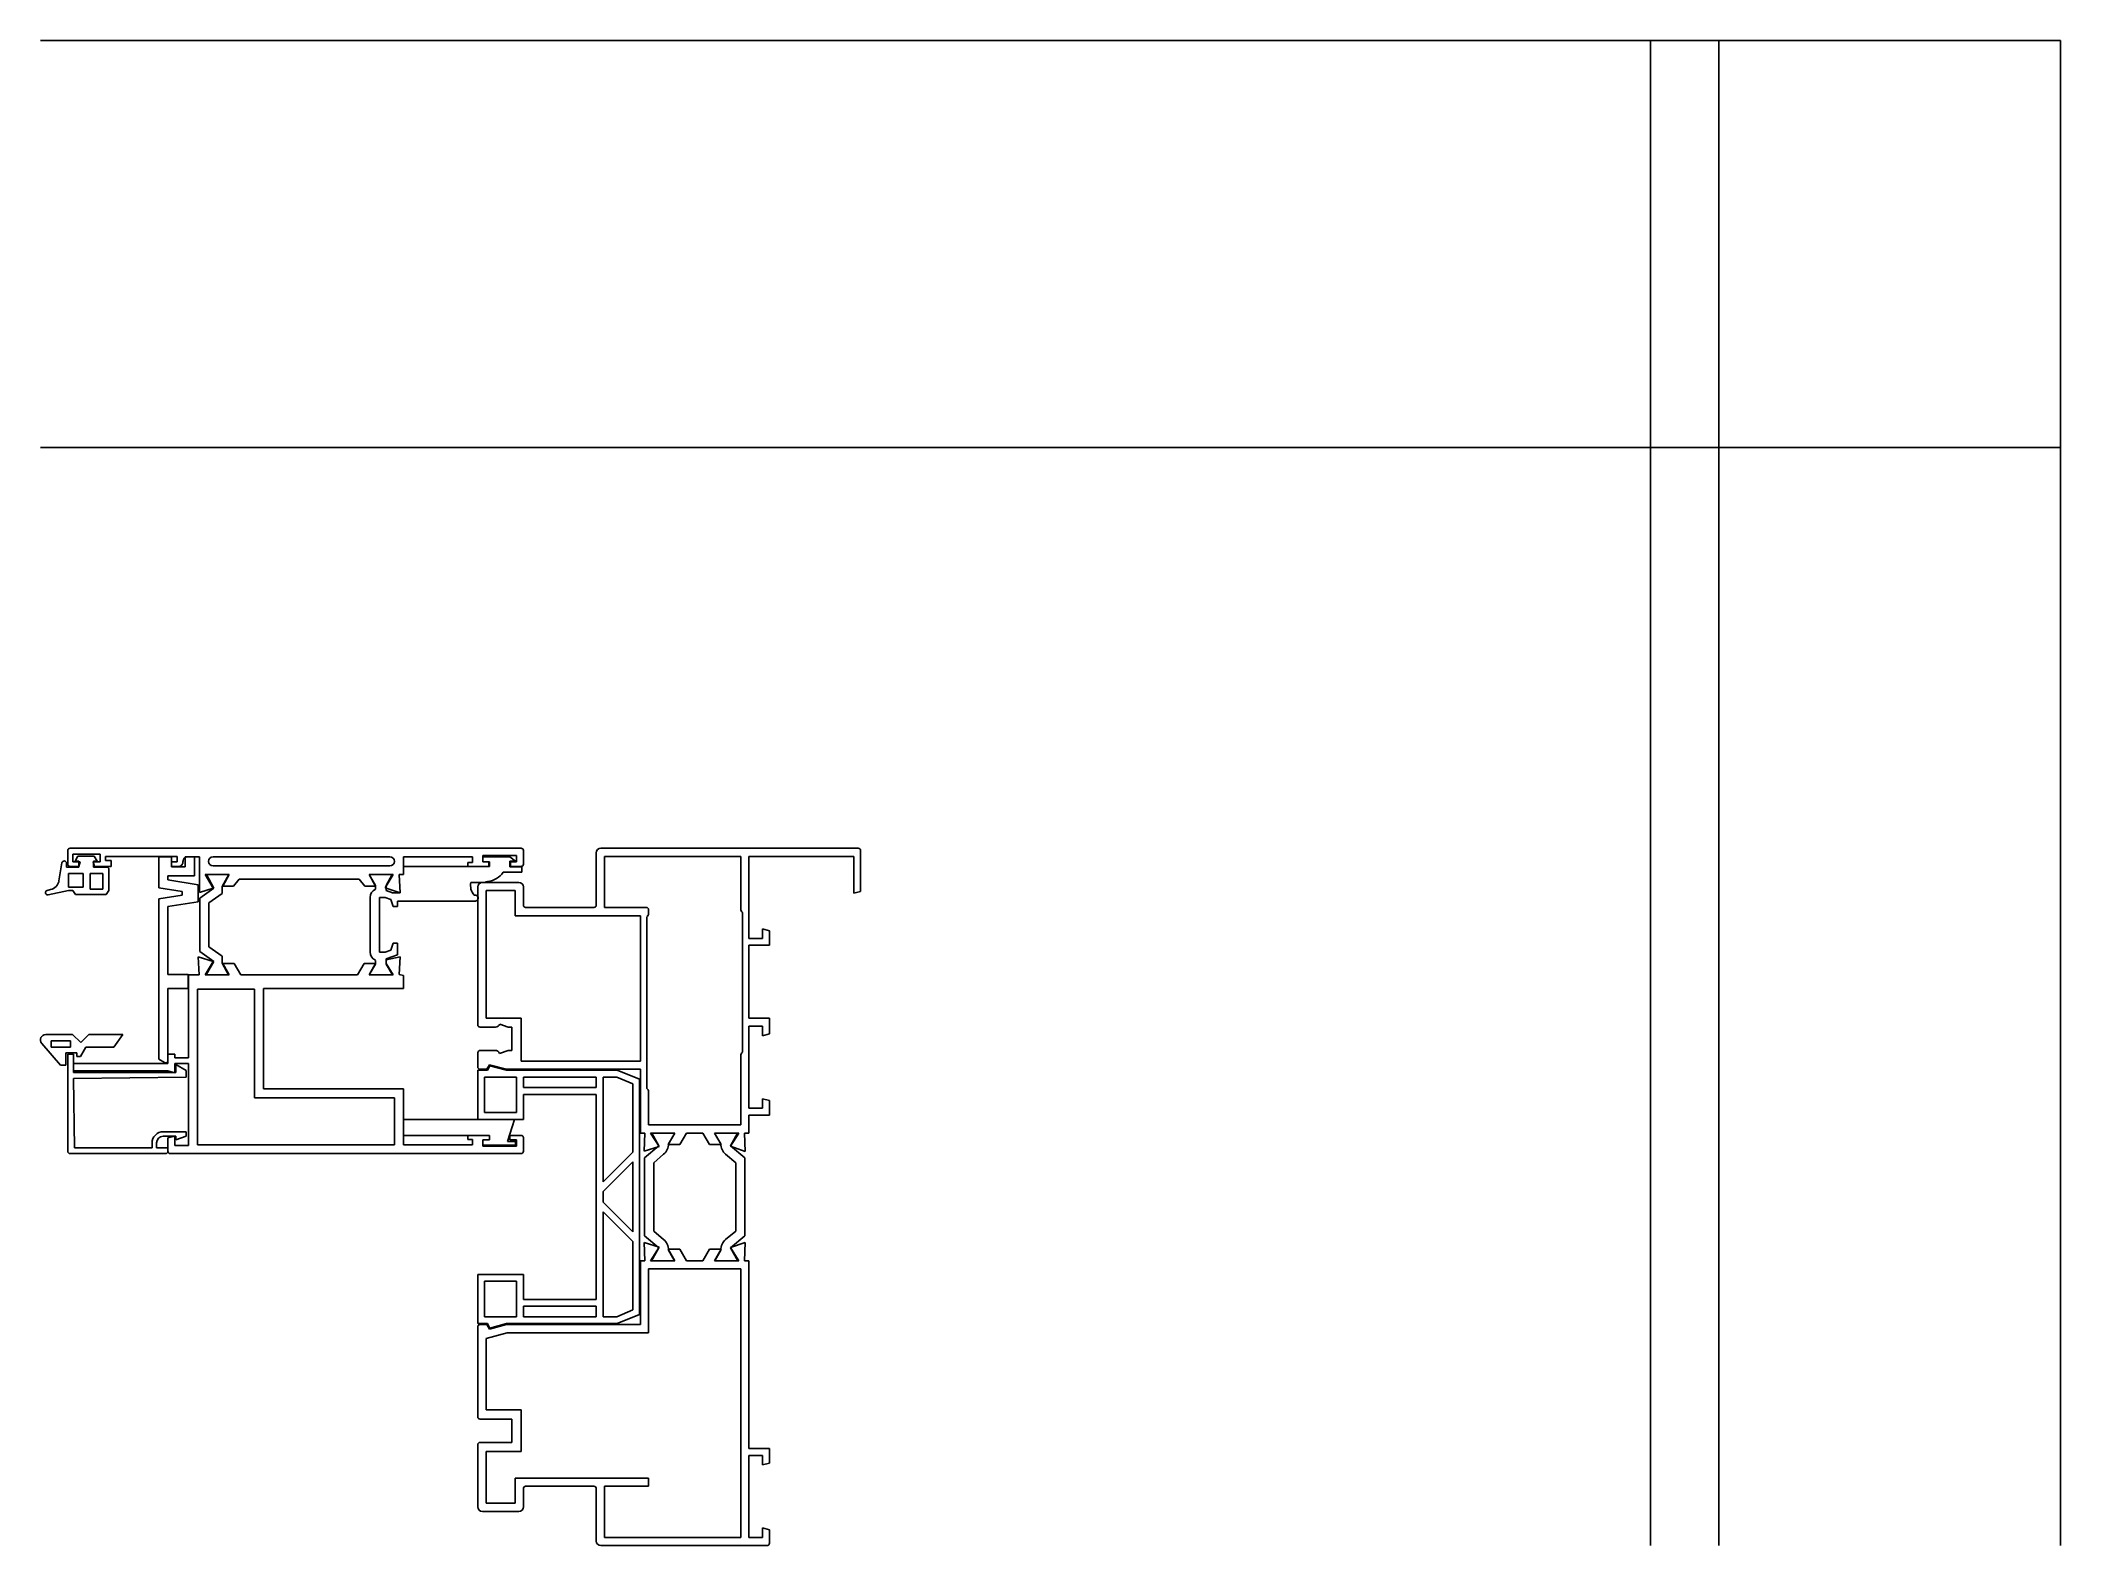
# Model space of a CAD drawing. Extents: x -368 to 75, y -241 to 89.
import ezdxf

# ---------------------------------------------------------------- set-up
doc = ezdxf.new("R2010")
doc.units = 0
doc.layers.get('0').update_dxf_attribs({"linetype": 'CONTINUOUS'})

msp = doc.modelspace()

# ---------------------------------------------------------------- linework, layer by layer
at = {"linetype": 'CONTINUOUS'}
for p, q in [((75, 89.3), (-368.39, 89.3)), ((-15, -240.93), (-15, 89.3)), ((0, 89.3), (0, -240.93)), ((75, 89.3), (75, -240.93)), ((75, 0), (-368.39, 0)), ((-362.39, -88.43), (-362.39, -91.43)), ((-262.89, -87.93), (-361.89, -87.93)), ((-262.39, -91.43), (-262.39, -88.43)), ((-188.89, -87.93), (-245.39, -87.93)), ((-188.39, -97.42), (-188.39, -88.43)), ((-363.69, -91.16), (-364.31, -95.12)), ((-362.64, -92.09), (-362.64, -91.24)), ((-359.95, -92.09), (-362.64, -92.09)), ((-361.89, -91.93), (-359.95, -91.93)), ((-361.24, -90.93), (-361.24, -89.23)), ((-361.24, -89.23), (-355.24, -89.23)), ((-359.68, -90.93), (-361.24, -90.93)), ((-360.14, -89.69), (-360.75, -90.79)), ((-360.75, -90.79), (-359.95, -90.79)), ((-356.57, -89.69), (-360.14, -89.69)), ((-359.95, -90.79), (-359.95, -92.09)), ((-359.95, -91.93), (-359.68, -90.93)), ((-355.24, -90.93), (-356.81, -90.93)), ((-356.81, -90.93), (-356.54, -91.93)), ((-356.75, -92.09), (-356.75, -90.79)), ((-356.75, -90.79), (-355.95, -90.79)), ((-353.89, -92.09), (-356.75, -92.09)), ((-355.95, -90.79), (-356.57, -89.69)), ((-356.54, -91.93), (-352.89, -91.93)), ((-355.24, -89.23), (-355.24, -90.93)), ((-354.09, -90.63), (-354.09, -89.73)), ((-354.09, -89.73), (-338.39, -89.73)), ((-352.89, -90.63), (-354.09, -90.63)), ((-353.35, -97.21), (-353.35, -92.59)), ((-352.89, -91.93), (-352.89, -90.63)), ((-339.59, -89.83), (-342.39, -89.83)), ((-342.39, -89.83), (-342.39, -96.61)), ((-339.59, -92.03), (-339.59, -89.83)), ((-338.39, -90.93), (-339.59, -90.93)), ((-339.59, -90.93), (-339.59, -91.93)), ((-339.59, -91.93), (-338.09, -91.93)), ((-336.59, -92.03), (-339.59, -92.03)), ((-338.39, -89.73), (-338.39, -90.93)), ((-334.59, -89.83), (-336.59, -89.83)), ((-336.59, -89.83), (-336.59, -92.03)), ((-336.09, -89.83), (-333.49, -89.83)), ((-334.59, -93.98), (-334.59, -89.83)), ((-333.49, -89.83), (-333.49, -97.64)), ((-330.49, -89.83), (-291.69, -89.83)), ((-291.69, -91.83), (-330.49, -91.83)), ((-288.69, -93.73), (-288.69, -89.83)), ((-288.69, -89.83), (-273.59, -89.83)), ((-269.79, -91.93), (-288.69, -91.93)), ((-288.69, -91.93), (-288.69, -93.73)), ((-273.59, -91.03), (-274.59, -91.03)), ((-274.59, -91.03), (-274.59, -91.93)), ((-274.59, -91.93), (-270, -91.93)), ((-273.59, -89.83), (-273.59, -91.03)), ((-271.29, -90.93), (-271.29, -89.53)), ((-271.29, -89.53), (-263.89, -89.53)), ((-265.34, -89.8), (-271.29, -89.8)), ((-271.29, -89.8), (-271.29, -90.93)), ((-270, -90.93), (-271.29, -90.93)), ((-271.29, -90.93), (-269.79, -90.93)), ((-270, -91.93), (-270, -90.93)), ((-269.79, -90.93), (-269.79, -91.93)), ((-265.39, -92), (-265.39, -90.8)), ((-265.39, -90.8), (-264.14, -90.8)), ((-262.69, -92), (-265.39, -92)), ((-264.14, -90.8), (-265.34, -89.8)), ((-263.89, -90.93), (-265.19, -90.93)), ((-265.19, -90.93), (-265.19, -91.93)), ((-265.19, -91.93), (-262.89, -91.93)), ((-263.89, -89.53), (-263.89, -90.93)), ((-262.69, -93.2), (-262.69, -92)), ((-246.39, -88.93), (-246.39, -100.43)), ((-244.59, -100.93), (-244.59, -89.73)), ((-244.59, -89.73), (-214.69, -89.73)), ((-214.69, -89.73), (-214.69, -101.25)), ((-212.89, -107.73), (-212.89, -89.73)), ((-212.89, -89.73), (-189.89, -89.73)), ((-189.89, -89.73), (-189.89, -97.82)), ((-366.14, -97.01), (-366.94, -97.21)), ((-366.72, -98.16), (-362.24, -97.17)), ((-362.24, -97.17), (-361.29, -97.17)), ((-362.23, -96.45), (-362.23, -93.44)), ((-362.23, -93.44), (-359.02, -93.44)), ((-359.02, -96.45), (-362.23, -96.45)), ((-361.29, -97.17), (-360.7, -98.09)), ((-359.02, -93.44), (-359.02, -96.45)), ((-357.46, -93.44), (-354.72, -93.44)), ((-357.46, -96.91), (-357.46, -93.44)), ((-354.72, -96.91), (-357.46, -96.91)), ((-354.72, -93.44), (-354.72, -96.91)), ((-353.92, -98.09), (-353.35, -97.21)), ((-342.39, -96.61), (-337.24, -97.43)), ((-340.39, -94.9), (-340.39, -93.98)), ((-340.39, -93.98), (-334.59, -93.98)), ((-333.79, -95.95), (-340.39, -94.9)), ((-337.24, -97.43), (-337.24, -98.23)), ((-333.79, -99.71), (-333.79, -95.95)), ((-333.49, -97.64), (-330.45, -96.7)), ((-330.31, -96.68), (-333.42, -98.86)), ((-330.45, -96.7), (-332.26, -93.73)), ((-332.26, -93.73), (-326.93, -93.73)), ((-327.04, -93.73), (-331.96, -93.73)), ((-331.96, -93.73), (-330.31, -96.68)), ((-328.52, -96.3), (-327.04, -93.73)), ((-328.52, -97.87), (-328.52, -96.3)), ((-326.93, -93.73), (-328.38, -96.23)), ((-328.38, -96.23), (-326.03, -96.23)), ((-326.03, -96.23), (-324.77, -94.73)), ((-324.77, -94.73), (-298.41, -94.73)), ((-298.41, -94.73), (-297.16, -96.23)), ((-297.16, -96.23), (-294.81, -96.23)), ((-294.81, -96.23), (-296.26, -93.73)), ((-296.26, -93.73), (-290.93, -93.73)), ((-291.16, -93.73), (-296.23, -93.73)), ((-296.23, -93.73), (-294.87, -96.08)), ((-294.87, -96.08), (-294.87, -96.93)), ((-290.93, -93.73), (-292.7, -96.64)), ((-292.7, -96.64), (-289.43, -97.72)), ((-292.47, -96.08), (-291.16, -93.73)), ((-292.47, -97.23), (-292.47, -96.08)), ((-291.11, -97.72), (-292.47, -97.23)), ((-289.43, -97.72), (-289.64, -93.73)), ((-289.64, -93.73), (-288.69, -93.73)), ((-288.69, -93.73), (-289.64, -93.73)), ((-289.64, -93.73), (-289.43, -97.72)), ((-273.89, -95.43), (-270.93, -95.43)), ((-272.39, -96.43), (-272.39, -126.68)), ((-263.39, -95.43), (-271.39, -95.43)), ((-270.59, -125.18), (-270.59, -97.23)), ((-270.59, -97.23), (-264.19, -97.23)), ((-266.8, -93.2), (-262.69, -93.2)), ((-264.19, -97.23), (-264.19, -102.73)), ((-262.39, -100.43), (-262.39, -96.43)), ((-189.89, -97.82), (-188.39, -97.42)), ((-360.7, -98.09), (-353.92, -98.09)), ((-337.24, -98.23), (-342.39, -99.04)), ((-342.39, -99.04), (-342.39, -134.24)), ((-340.39, -100.75), (-333.79, -99.71)), ((-340.39, -115.63), (-340.39, -100.75)), ((-333.42, -98.86), (-333.42, -110.6)), ((-331.42, -99.9), (-328.52, -97.87)), ((-331.42, -109.56), (-331.42, -99.9)), ((-295.99, -98.73), (-295.99, -110.73)), ((-293.99, -110.73), (-293.99, -98.73)), ((-293.99, -98.73), (-292.73, -98.73)), ((-292.73, -98.73), (-291.49, -99.18)), ((-291.49, -99.18), (-290.99, -100.73)), ((-289.43, -97.72), (-291.11, -97.72)), ((-290.99, -100.73), (-289.99, -100.73)), ((-289.99, -100.73), (-289.99, -99.53)), ((-289.99, -99.53), (-272.9, -99.53)), ((-246.89, -100.93), (-261.89, -100.93)), ((-235.39, -100.93), (-244.59, -100.93)), ((-234.89, -102.23), (-234.89, -101.43)), ((-264.19, -102.73), (-236.69, -102.73)), ((-236.69, -102.73), (-236.69, -134.63)), ((-235.29, -140.63), (-235.29, -102.95)), ((-214.29, -102.03), (-214.29, -132.68)), ((-208.39, -106.04), (-209.89, -105.64)), ((-209.89, -105.64), (-209.89, -107.73)), ((-208.39, -109.23), (-208.39, -106.04)), ((-333.42, -110.6), (-330.34, -112.75)), ((-328.52, -111.59), (-331.42, -109.56)), ((-292.73, -110.73), (-293.99, -110.73)), ((-291.49, -110.28), (-292.73, -110.73)), ((-290.99, -108.73), (-291.49, -110.28)), ((-289.99, -108.73), (-290.99, -108.73)), ((-289.99, -111.33), (-289.99, -108.73)), ((-209.89, -107.73), (-212.89, -107.73)), ((-212.89, -125.18), (-212.89, -109.23)), ((-212.89, -109.23), (-208.39, -109.23)), ((-330.49, -112.82), (-333.76, -111.73)), ((-333.76, -111.73), (-333.55, -115.73)), ((-332.26, -115.73), (-330.49, -112.82)), ((-330.34, -112.75), (-331.99, -115.73)), ((-328.52, -113.16), (-328.52, -111.59)), ((-327.08, -115.73), (-328.52, -113.16)), ((-325.84, -113.23), (-328.38, -113.23)), ((-328.38, -113.23), (-326.93, -115.73)), ((-324.39, -115.73), (-325.84, -113.23)), ((-297.35, -113.23), (-298.8, -115.73)), ((-294.81, -113.23), (-297.35, -113.23)), ((-296.26, -115.73), (-294.81, -113.23)), ((-294.87, -113.38), (-296.23, -115.73)), ((-294.87, -112.53), (-294.87, -113.38)), ((-292.47, -112.23), (-289.99, -111.33)), ((-289.43, -111.74), (-292.47, -112.4)), ((-292.47, -113.38), (-292.47, -112.23)), ((-292.47, -112.4), (-292.47, -113.2)), ((-292.47, -113.2), (-290.93, -115.73)), ((-291.11, -115.73), (-292.47, -113.38)), ((-289.63, -115.61), (-289.43, -111.74)), ((-335.99, -115.63), (-340.39, -115.63)), ((-340.39, -134.53), (-340.39, -118.73)), ((-340.39, -118.73), (-335.99, -118.73)), ((-335.99, -118.73), (-335.99, -115.63)), ((-333.55, -115.73), (-335.89, -115.73)), ((-335.89, -115.73), (-335.89, -133.92)), ((-333.89, -153.03), (-333.89, -118.83)), ((-333.89, -118.83), (-321.39, -118.83)), ((-326.93, -115.73), (-332.26, -115.73)), ((-331.99, -115.73), (-327.08, -115.73)), ((-298.8, -115.73), (-324.39, -115.73)), ((-321.39, -118.83), (-321.39, -142.73)), ((-319.39, -140.73), (-319.39, -118.73)), ((-319.39, -118.73), (-288.69, -118.73)), ((-290.93, -115.73), (-296.26, -115.73)), ((-296.23, -115.73), (-291.11, -115.73)), ((-288.69, -115.86), (-289.63, -115.61)), ((-288.69, -118.73), (-288.69, -115.86)), ((-271.89, -127.18), (-268.5, -127.18)), ((-262.89, -125.18), (-270.59, -125.18)), ((-267.55, -126.5), (-265.69, -127.18)), ((-265.69, -127.18), (-264.89, -127.18)), ((-264.89, -127.18), (-264.89, -132.28)), ((-262.89, -134.63), (-262.89, -125.18)), ((-208.39, -125.18), (-212.89, -125.18)), ((-212.89, -144.98), (-212.89, -126.98)), ((-212.89, -126.98), (-209.89, -126.98)), ((-209.89, -126.98), (-209.89, -129.07)), ((-208.39, -128.67), (-208.39, -125.18)), ((-368.11, -130.75), (-364.01, -135.54)), ((-361.31, -128.81), (-367.21, -128.81)), ((-366.06, -131.59), (-366.06, -130.22)), ((-366.06, -130.22), (-361.8, -130.22)), ((-361.8, -131.59), (-366.06, -131.59)), ((-362.79, -135.54), (-362.79, -132.81)), ((-362.79, -132.81), (-360.37, -132.81)), ((-361.8, -130.22), (-361.8, -131.59)), ((-359.55, -130.58), (-361.31, -128.81)), ((-360.37, -132.81), (-360.37, -133.61)), ((-359.56, -133.61), (-358.4, -131.59)), ((-357.78, -128.81), (-359.55, -130.58)), ((-358.4, -131.59), (-352.29, -131.59)), ((-350.27, -128.81), (-357.78, -128.81)), ((-352.29, -131.59), (-350.27, -128.81)), ((-272.35, -132.78), (-272.39, -135.88)), ((-268.57, -132.28), (-271.85, -132.28)), ((-265.69, -132.28), (-267.61, -132.97)), ((-264.89, -132.28), (-265.69, -132.28)), ((-209.89, -129.07), (-208.39, -128.67)), ((-364.01, -135.54), (-362.79, -135.54)), ((-361.09, -133.12), (-362.39, -133.12)), ((-362.39, -133.12), (-362.39, -154.43)), ((-361.09, -137.13), (-361.09, -133.12)), ((-340.39, -135.13), (-361.09, -135.13)), ((-361.09, -135.13), (-361.09, -136.79)), ((-361.09, -136.79), (-340.39, -136.79)), ((-338.69, -137.13), (-361.09, -137.13)), ((-360.37, -133.61), (-359.56, -133.61)), ((-342.39, -134.24), (-341.14, -134.96)), ((-338.89, -133.12), (-340.39, -133.12)), ((-340.39, -133.12), (-340.39, -135.13)), ((-340.39, -136.79), (-338.89, -137.19)), ((-338.89, -133.92), (-338.89, -133.12)), ((-335.89, -133.92), (-338.89, -133.92)), ((-338.89, -137.19), (-338.89, -135.13)), ((-338.89, -135.13), (-335.89, -135.13)), ((-336.4, -136.67), (-338.69, -135.35)), ((-338.69, -135.35), (-338.69, -137.13)), ((-336.4, -138.13), (-336.4, -136.67)), ((-335.89, -135.13), (-335.89, -153.13)), ((-270.29, -136.63), (-272.39, -136.63)), ((-272.39, -136.63), (-272.39, -147.43)), ((-271.85, -136.43), (-270.39, -136.43)), ((-270.39, -136.43), (-269.82, -135.43)), ((-269.73, -135.65), (-270.29, -136.63)), ((-269.82, -135.43), (-266.09, -136.43)), ((-266.09, -136.63), (-269.73, -135.65)), ((-266.09, -136.43), (-236.69, -136.43)), ((-241.79, -136.63), (-266.09, -136.63)), ((-236.69, -134.63), (-262.89, -134.63)), ((-236.89, -138.61), (-241.79, -136.63)), ((-236.69, -136.43), (-236.69, -150.43)), ((-214.69, -133.46), (-214.69, -148.63)), ((-361.09, -138.43), (-336.4, -138.13)), ((-360.89, -153.63), (-361.09, -138.43)), ((-288.69, -140.73), (-319.39, -140.73)), ((-288.69, -153.03), (-288.69, -140.73)), ((-270.89, -138.13), (-263.89, -138.13)), ((-270.89, -145.93), (-270.89, -138.13)), ((-263.89, -138.13), (-263.89, -145.93)), ((-262.39, -138.13), (-246.39, -138.13)), ((-262.39, -140.43), (-262.39, -138.13)), ((-246.39, -140.43), (-262.39, -140.43)), ((-246.39, -138.13), (-246.39, -140.43)), ((-244.89, -161.13), (-244.89, -138.13)), ((-244.89, -138.13), (-241.9, -138.13)), ((-241.9, -138.13), (-238.39, -139.62)), ((-238.39, -139.62), (-238.39, -154.63)), ((-236.89, -190.24), (-236.89, -138.61)), ((-234.89, -148.63), (-234.89, -141.35)), ((-321.39, -142.73), (-290.69, -142.73)), ((-290.69, -142.73), (-290.69, -153.03)), ((-263.89, -145.93), (-270.89, -145.93)), ((-262.39, -147.43), (-262.39, -141.93)), ((-262.39, -141.93), (-246.39, -141.93)), ((-246.39, -141.93), (-246.39, -186.93)), ((-209.89, -144.98), (-212.89, -144.98)), ((-208.39, -143.29), (-209.89, -142.89)), ((-209.89, -142.89), (-209.89, -144.98)), ((-208.39, -146.48), (-208.39, -143.29)), ((-336.4, -150.13), (-341.4, -150.13)), ((-336.4, -151.08), (-336.4, -150.13)), ((-264.33, -147.43), (-288.69, -147.43)), ((-288.69, -147.43), (-288.69, -150.93)), ((-272.39, -147.43), (-262.39, -147.43)), ((-265.84, -152.25), (-264.33, -147.43)), ((-236.69, -150.43), (-235.75, -150.43)), ((-235.75, -150.43), (-235.89, -154.43)), ((-214.69, -148.63), (-234.89, -148.63)), ((-232.6, -153.36), (-234.46, -150.43)), ((-234.46, -150.43), (-229.13, -150.43)), ((-229.17, -150.43), (-234.23, -150.43)), ((-234.23, -150.43), (-232.65, -153.26)), ((-229.13, -150.43), (-230.58, -152.93)), ((-230.52, -152.78), (-229.17, -150.43)), ((-228.04, -152.93), (-226.59, -150.43)), ((-226.59, -150.43), (-223, -150.43)), ((-223, -150.43), (-221.55, -152.93)), ((-219.01, -152.93), (-220.46, -150.43)), ((-220.46, -150.43), (-215.13, -150.43)), ((-215.36, -150.43), (-220.42, -150.43)), ((-220.42, -150.43), (-219.06, -152.78)), ((-215.13, -150.43), (-216.95, -153.3)), ((-216.94, -153.26), (-215.36, -150.43)), ((-213.7, -154.44), (-213.84, -150.43)), ((-213.84, -150.43), (-212.89, -150.43)), ((-212.89, -150.43), (-212.89, -146.48)), ((-212.89, -146.48), (-208.39, -146.48)), ((-361.89, -154.93), (-340.89, -154.93)), ((-343.89, -153.63), (-360.89, -153.63)), ((-343.89, -152.62), (-343.89, -153.63)), ((-342.89, -153.63), (-342.89, -152.6)), ((-340.39, -153.63), (-342.89, -153.63)), ((-341.43, -151.13), (-338.69, -151.13)), ((-338.89, -151.07), (-340.39, -151.47)), ((-340.39, -151.47), (-340.39, -154.43)), ((-340.39, -154.43), (-340.39, -153.63)), ((-339.89, -154.93), (-262.89, -154.93)), ((-338.89, -153.13), (-338.89, -151.07)), ((-335.89, -153.13), (-338.89, -153.13)), ((-338.69, -151.93), (-336.4, -151.08)), ((-338.69, -151.13), (-338.69, -151.93)), ((-290.69, -153.03), (-333.89, -153.03)), ((-288.69, -150.93), (-269.79, -150.93)), ((-273.59, -153.03), (-288.69, -153.03)), ((-269.79, -150.93), (-274.59, -150.93)), ((-274.59, -150.93), (-274.59, -151.83)), ((-274.59, -151.83), (-273.59, -151.83)), ((-273.59, -151.83), (-273.59, -153.03)), ((-271.29, -153.33), (-271.29, -151.93)), ((-271.29, -151.93), (-269.79, -151.93)), ((-269.79, -151.93), (-271.29, -151.93)), ((-271.29, -151.93), (-271.29, -153.05)), ((-271.29, -153.05), (-264.14, -153.05)), ((-263.89, -153.33), (-271.29, -153.33)), ((-269.79, -151.93), (-269.79, -150.93)), ((-269.79, -150.93), (-269.79, -151.93)), ((-264.14, -152.25), (-265.84, -152.25)), ((-262.89, -150.93), (-265.39, -150.93)), ((-265.39, -150.93), (-265.39, -151.93)), ((-265.39, -151.93), (-263.89, -151.93)), ((-264.14, -153.05), (-264.14, -152.25)), ((-263.89, -151.93), (-263.89, -153.33)), ((-262.39, -154.43), (-262.39, -151.43)), ((-238.39, -154.63), (-244.89, -161.13)), ((-235.89, -154.43), (-232.6, -153.36)), ((-232.65, -153.26), (-235.79, -155.89)), ((-233.79, -156.92), (-231.6, -155.08)), ((-230.58, -152.93), (-228.04, -152.93)), ((-221.55, -152.93), (-219.01, -152.93)), ((-217.99, -155.08), (-215.79, -156.92)), ((-216.95, -153.3), (-213.7, -154.44)), ((-213.79, -155.89), (-216.94, -153.26)), ((-244.89, -163.25), (-238.39, -156.75)), ((-238.39, -156.75), (-238.39, -172.11)), ((-235.79, -155.89), (-235.79, -172.96)), ((-233.79, -171.94), (-233.79, -156.92)), ((-215.79, -156.92), (-215.79, -171.94)), ((-213.79, -172.96), (-213.79, -155.89)), ((-244.89, -165.61), (-244.89, -163.25)), ((-238.39, -172.11), (-244.89, -165.61)), ((-244.89, -190.73), (-244.89, -167.73)), ((-244.89, -167.73), (-238.39, -174.23)), ((-231.6, -173.78), (-233.79, -171.94)), ((-215.79, -171.94), (-217.99, -173.78)), ((-238.39, -174.23), (-238.39, -189.24)), ((-232.6, -175.49), (-235.89, -174.42)), ((-235.89, -174.42), (-235.75, -178.43)), ((-235.79, -172.96), (-232.64, -175.61)), ((-234.46, -178.43), (-232.6, -175.49)), ((-232.64, -175.61), (-234.27, -178.43)), ((-228.04, -175.93), (-230.58, -175.93)), ((-230.58, -175.93), (-229.13, -178.43)), ((-229.21, -178.43), (-230.52, -176.08)), ((-226.59, -178.43), (-228.04, -175.93)), ((-221.55, -175.93), (-223, -178.43)), ((-219.01, -175.93), (-221.55, -175.93)), ((-220.46, -178.43), (-219.01, -175.93)), ((-219.06, -176.08), (-220.38, -178.43)), ((-216.95, -175.61), (-213.79, -172.96)), ((-213.7, -174.42), (-216.95, -175.56)), ((-216.95, -175.56), (-215.13, -178.43)), ((-215.32, -178.43), (-216.95, -175.61)), ((-213.84, -178.43), (-213.7, -174.42)), ((-262.39, -181.43), (-272.39, -181.43)), ((-272.39, -181.43), (-272.39, -192.23)), ((-262.39, -186.93), (-262.39, -181.43)), ((-235.75, -178.43), (-236.69, -178.43)), ((-236.69, -178.43), (-236.69, -192.43)), ((-234.89, -194.25), (-234.89, -180.23)), ((-234.89, -180.23), (-214.69, -180.23)), ((-229.13, -178.43), (-234.46, -178.43)), ((-234.27, -178.43), (-229.21, -178.43)), ((-223, -178.43), (-226.59, -178.43)), ((-215.13, -178.43), (-220.46, -178.43)), ((-220.38, -178.43), (-215.32, -178.43)), ((-214.69, -180.23), (-214.69, -239.13)), ((-212.89, -178.43), (-213.84, -178.43)), ((-212.89, -219.63), (-212.89, -178.43)), ((-270.89, -190.73), (-270.89, -182.93)), ((-270.89, -182.93), (-263.89, -182.93)), ((-263.89, -182.93), (-263.89, -190.73)), ((-246.39, -186.93), (-262.39, -186.93)), ((-262.39, -190.73), (-262.39, -188.43)), ((-262.39, -188.43), (-246.39, -188.43)), ((-246.39, -188.43), (-246.39, -190.73)), ((-238.39, -189.24), (-241.9, -190.73)), ((-241.79, -192.23), (-236.89, -190.24)), ((-272.39, -192.23), (-270.29, -192.23)), ((-272.39, -192.93), (-272.39, -212.68)), ((-270.39, -192.43), (-271.89, -192.43)), ((-263.89, -190.73), (-270.89, -190.73)), ((-270.59, -195.5), (-265.92, -194.25)), ((-269.82, -193.43), (-270.39, -192.43)), ((-270.29, -192.23), (-269.73, -193.2)), ((-266.09, -192.43), (-269.82, -193.43)), ((-269.73, -193.2), (-266.09, -192.23)), ((-266.09, -192.23), (-241.79, -192.23)), ((-236.69, -192.43), (-266.09, -192.43)), ((-265.92, -194.25), (-234.89, -194.25)), ((-246.39, -190.73), (-262.39, -190.73)), ((-241.9, -190.73), (-244.89, -190.73)), ((-270.59, -211.18), (-270.59, -195.5)), ((-262.89, -211.18), (-270.59, -211.18)), ((-262.89, -220.28), (-262.89, -211.18)), ((-271.89, -213.18), (-264.89, -213.18)), ((-264.89, -213.18), (-264.89, -218.28)), ((-272.39, -218.78), (-272.39, -232.43)), ((-264.89, -218.28), (-271.89, -218.28)), ((-270.59, -231.63), (-270.59, -220.28)), ((-270.59, -220.28), (-262.89, -220.28)), ((-208.39, -219.63), (-212.89, -219.63)), ((-212.89, -239.13), (-212.89, -221.13)), ((-212.89, -221.13), (-209.89, -221.13)), ((-209.89, -221.13), (-209.89, -223.22)), ((-208.39, -222.82), (-208.39, -219.63)), ((-209.89, -223.22), (-208.39, -222.82)), ((-234.89, -226.13), (-264.19, -226.13)), ((-264.19, -226.13), (-264.19, -231.63)), ((-262.39, -232.43), (-262.39, -228.43)), ((-261.89, -227.93), (-246.89, -227.93)), ((-246.39, -228.43), (-246.39, -239.93)), ((-244.59, -239.13), (-244.59, -227.93)), ((-244.59, -227.93), (-234.89, -227.93)), ((-234.89, -227.93), (-234.89, -226.13)), ((-271.39, -233.43), (-263.39, -233.43)), ((-264.19, -231.63), (-270.59, -231.63)), ((-214.69, -239.13), (-244.59, -239.13)), ((-209.89, -239.13), (-212.89, -239.13)), ((-208.39, -237.44), (-209.89, -237.04)), ((-209.89, -237.04), (-209.89, -239.13)), ((-208.39, -240.43), (-208.39, -237.44)), ((-245.39, -240.93), (-208.89, -240.93))]:
    msp.add_line(p, q, dxfattribs=at)
for centre, radius, start, end in [((-361.89, -88.43), 0.5, 90, 180), ((-262.89, -88.43), 0.5, 0, 90), ((-245.39, -88.93), 1, 90, 180), ((-188.89, -88.43), 0.5, 0, 90), ((-363.17, -91.26), 0.53, 2.2109, 169.0751), ((-361.89, -91.43), 0.5, 180, 270), ((-353.85, -92.59), 0.5, 359.8163, 94.5889), ((-338.1, -90.93), 1, 270.5012, 2.8682), ((-336.09, -90.83), 1, 89.9283, 182.866), ((-330.49, -90.83), 1, 90, 270), ((-291.69, -90.83), 1, 270, 90), ((-262.89, -91.43), 0.5, 270, 0), ((-366.78, -97.67), 0.49, 108.7466, 277.3307), ((-366.75, -94.59), 2.5, 284.178, 347.6701), ((-293.99, -98.73), 2, 116.1038, 180.1147), ((-270.83, -96.16), 3.15, 166.6021, 221.0849), ((-271.39, -96.43), 1, 90, 180), ((-269.34, -100.79), 5.59, 98.4055, 106.4945), ((-270.92, -90.26), 5.06, 278.5921, 324.4324), ((-263.39, -96.43), 1, 0, 90), ((-272.99, -98.87), 0.67, 277.6464, 108.3429), ((-261.89, -100.43), 0.5, 180, 270), ((-246.89, -100.43), 0.5, 270, 0), ((-235.39, -101.43), 0.5, 0, 90), ((-213.73, -101.25), 0.96, 179.9847, 234.3147), ((-235.75, -102.22), 0.86, 302.334, 359.5568), ((-293.99, -110.73), 2, 179.8853, 243.8962), ((-271.89, -126.68), 0.5, 180, 270), ((-268.5, -126.17), 1.01, 270.2593, 340.93), ((-367.21, -129.99), 1.18, 90.1292, 220.096), ((-271.85, -132.78), 0.5, 90, 180), ((-268.58, -133.3), 1.02, 18.8757, 89.7109), ((-213.73, -133.46), 0.96, 125.6853, 180.0153), ((-340.89, -134.53), 0.5, 239.9988, 359.6554), ((-271.84, -135.88), 0.55, 179.9905, 268.9582), ((-235.75, -141.36), 0.86, 0.4432, 57.666), ((-341.4, -152.62), 2.49, 90, 180), ((-361.89, -154.43), 0.5, 180, 270), ((-341.42, -152.6), 1.47, 90.3898, 180.0013), ((-340.89, -154.43), 0.5, 270, 0), ((-339.89, -154.43), 0.5, 180, 270), ((-262.89, -151.43), 0.5, 0, 90), ((-262.89, -154.43), 0.5, 270, 0), ((-233.52, -152.77), 3, 309.7917, 359.9021), ((-216.06, -152.78), 3, 179.9381, 229.9592), ((-233.52, -176.09), 3, 0.0979, 50.2083), ((-216.06, -176.08), 3, 130.0408, 180.0619), ((-271.89, -192.93), 0.5, 90, 180), ((-271.89, -212.68), 0.5, 180, 270), ((-271.89, -218.78), 0.5, 90, 180), ((-261.89, -228.43), 0.5, 90, 180), ((-246.89, -228.43), 0.5, 0, 90), ((-271.39, -232.43), 1, 180, 270), ((-263.39, -232.43), 1, 270, 0), ((-245.39, -239.93), 1, 180, 270), ((-208.89, -240.43), 0.5, 270, 0)]:
    msp.add_arc(centre, radius, start, end, dxfattribs=at)

doc.saveas('drawing.dxf')
